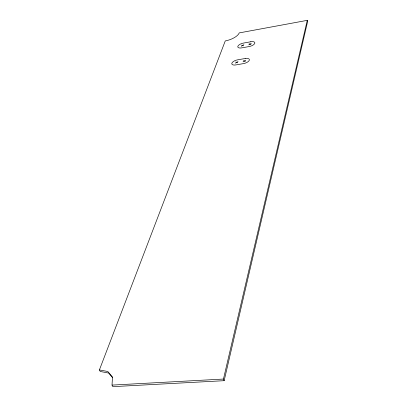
<?xml version="1.0" encoding="UTF-8"?>
<svg xmlns="http://www.w3.org/2000/svg" width="407" height="407" viewBox="0 0 407 407"><rect width="100%" height="100%" fill="white"/><g stroke="black" fill="none" stroke-linecap="round" stroke-linejoin="round"><path stroke-width="0.61" d="M112.027 385.098L112.48 377.024L107.824 371.515L99.4 369.932L225.249 40.949A12.408 5.082 -18.2 0 0 239.23 32.906L307.27 20.35L307.6 21.607L224.15 380.687L112.851 386.65L112.027 385.098L223.458 379.054L224.15 380.687M223.458 379.054L307.27 20.35M243.071 61.823L245.721 60.256M235.388 63.156L238.044 61.589M248.738 44.887L251.302 43.386M241.285 46.22L243.849 44.729M249.109 43.783L250.936 44.49M241.666 45.121L243.467 45.828M243.462 60.648L245.335 61.432M235.795 61.981L237.642 62.764M112.515 377.65L108.638 373.056L100.219 371.469L99.4 369.932M250.814 41.758L243.386 43.096A5.001 2.116 -17.9 0 0 237.841 46.332A5.001 2.116 -17.9 0 0 241.738 47.873L249.221 46.535A5.016 2.132 -17.7 0 0 254.782 43.29A5.016 2.132 -17.7 0 0 250.814 41.758M245.238 58.506L237.591 59.839A5.159 2.259 -18.1 0 0 231.848 63.227A5.159 2.259 -18.1 0 0 235.831 64.927L243.544 63.594A5.174 2.269 -17.9 0 0 249.303 60.2A5.174 2.269 -17.9 0 0 245.238 58.506"/></g></svg>
